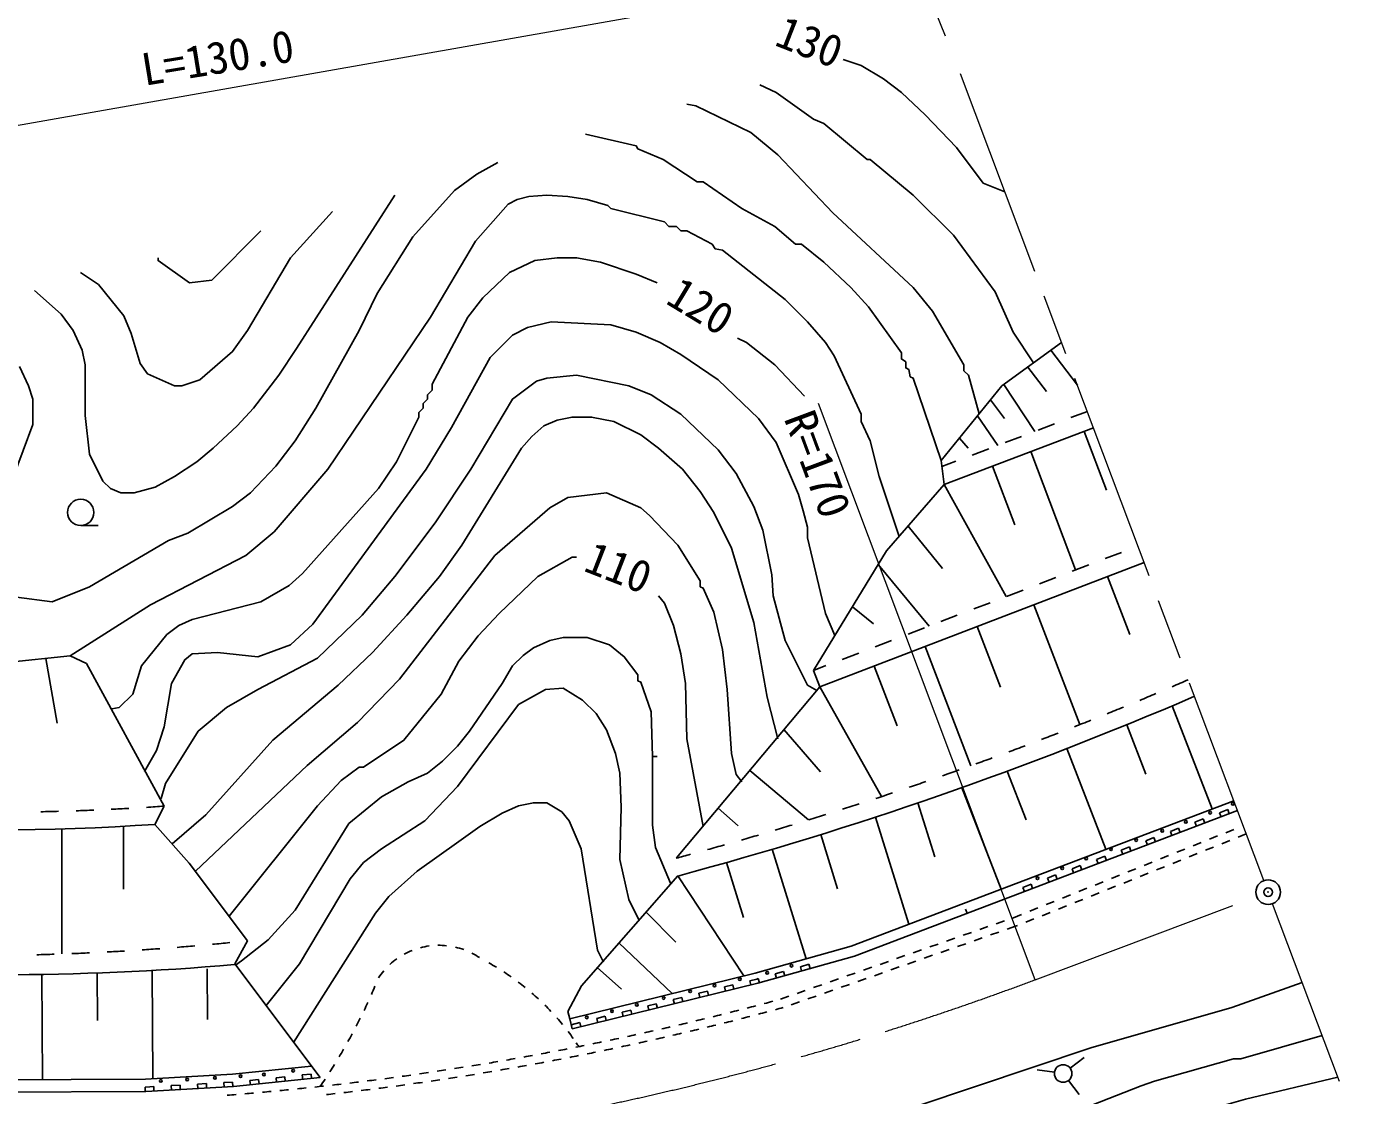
# Model space of a CAD drawing. Units: millimetres, scale not verified. Extents: x 40000 to 680000, y 20000 to 380000.
# Drawn here: x 478499 to 554083, y 258591 to 319346 of the extents above; entities that cross this region are included whole.
import ezdxf
from ezdxf.enums import TextEntityAlignment as Align

# ---------------------------------------------------------------- set-up
doc = ezdxf.new("R2010")
doc.units = ezdxf.units.MM
doc.header["$LTSCALE"] = 1000
doc.header["$PDMODE"] = 32
doc.header["$PDSIZE"] = 500
doc.linetypes.add('CHAIN', pattern=[18.5, 12, -1.5, 3.5, -1.5])
for name, color, linetype, lineweight in [('M-BGD', 7, 'Continuous', 25), ('M-BMK', 2, 'CHAIN', 13), ('M-BMK-SRVR', 3, 'Continuous', 25), ('M-STR-HTXT', 7, 'Continuous', 13)]:
    doc.layers.add(name, color=color, linetype=linetype, lineweight=lineweight)
doc.layers.add('M-OTRS', color=6, linetype='Continuous')
doc.styles.add('ＭＳ ゴシック', font='')
doc.styles.get('ＭＳ ゴシック').set_extended_font_data('MS Gothic')

msp = doc.modelspace()

# ---------------------------------------------------------------- linework, layer by layer
at = {"layer": 'M-BGD'}
for p, q in [((533934, 298924), (537321, 301390)), ((536720, 300952), (538232, 298968)), ((535400, 299991), (536464, 298594)), ((530482, 294678), (533934, 298924)), ((534047, 299006), (535799, 296337)), ((533281, 298121), (534090, 297075)), ((532542, 297212), (533696, 295540)), ((537858, 297118), (538794, 297473)), ((530652, 293316), (539145, 296537)), ((535988, 296409), (536923, 296764)), ((538605, 296332), (539872, 292989)), ((531523, 295958), (532011, 295378)), ((534118, 295700), (535053, 296054)), ((532248, 294991), (533183, 295345)), ((535577, 295184), (538126, 288461)), ((530652, 293316), (530482, 294678)), ((530525, 294337), (531313, 294636)), ((533401, 294358), (534663, 291030)), ((527383, 289541), (530652, 293316)), ((530652, 293316), (534169, 286944)), ((481574, 290982), (482574, 290982)), ((528604, 290952), (530553, 288544)), ((523225, 282748), (527383, 289541)), ((523582, 281815), (542022, 288883)), ((526909, 288767), (529807, 285272)), ((537936, 288388), (538869, 288746)), ((539803, 289104), (540737, 289461)), ((536068, 287672), (537002, 288030)), ((539938, 288084), (541203, 284783)), ((534201, 286956), (535134, 287314)), ((532333, 286240), (533267, 286598)), ((535753, 286480), (538364, 279669)), ((525437, 286363), (526634, 285390)), ((530466, 285524), (531399, 285882)), ((528598, 284808), (529532, 285166)), ((532532, 285245), (533851, 281806)), ((526731, 284092), (527664, 284450)), ((477362, 283205), (480968, 283576)), ((480968, 283576), (481912, 283138)), ((524863, 283377), (525797, 283734)), ((529576, 284112), (532174, 277334)), ((479594, 283434), (480230, 279751)), ((481912, 283138), (486309, 275033)), ((523225, 282748), (523929, 283019)), ((523582, 281815), (523225, 282748)), ((526672, 282999), (527973, 279608)), ((515435, 272091), (523582, 281815)), ((523582, 281815), (527086, 275576)), ((543612, 280737), (545891, 274877)), ((541027, 279662), (542123, 276842)), ((521544, 279381), (523624, 276979)), ((537617, 278303), (539842, 272580)), ((514080, 277848), (514334, 277848)), ((519598, 277059), (522949, 274251)), ((534237, 277021), (535311, 274260)), ((531639, 276131), (533897, 270323)), ((547113, 275341), (525366, 267083)), ((529163, 275219), (530117, 272153)), ((486309, 275033), (485796, 273995)), ((517799, 274913), (518940, 273921)), ((547325, 274779), (525554, 266513)), ((526746, 274411), (528639, 268326)), ((546304, 274659), (546770, 274836)), ((546393, 274425), (546304, 274659)), ((546859, 274602), (546770, 274836)), ((480501, 273744), (480493, 266631)), ((484010, 273888), (484006, 270313)), ((485796, 273995), (487743, 271796)), ((543509, 273598), (543975, 273775)), ((544064, 273541), (543975, 273775)), ((544907, 274129), (545373, 274305)), ((544996, 273895), (544907, 274129)), ((545461, 274072), (545373, 274305)), ((546657, 273523), (547121, 273708)), ((523635, 273417), (524597, 270325)), ((542112, 273067), (542578, 273244)), ((542201, 272834), (542112, 273067)), ((542667, 273011), (542578, 273244)), ((543598, 273364), (543509, 273598)), ((544800, 272779), (545264, 272965)), ((545728, 273151), (546193, 273337)), ((546431, 272894), (546895, 273079)), ((547360, 273265), (547824, 273451)), ((520879, 272579), (522813, 266363)), ((539317, 272006), (539783, 272183)), ((539872, 271949), (539783, 272183)), ((540715, 272537), (541181, 272714)), ((540803, 272303), (540715, 272537)), ((541269, 272480), (541181, 272714)), ((542943, 272036), (543407, 272222)), ((543872, 272408), (544336, 272594)), ((544574, 272150), (545039, 272336)), ((545503, 272522), (545967, 272708)), ((487743, 271796), (491046, 267381)), ((518273, 271824), (519245, 268700)), ((537920, 271476), (538386, 271653)), ((538009, 271242), (537920, 271476)), ((538474, 271419), (538386, 271653)), ((539406, 271773), (539317, 272006)), ((541086, 271293), (541551, 271479)), ((542015, 271665), (542479, 271850)), ((542718, 271407), (543182, 271593)), ((543646, 271779), (544110, 271965)), ((510034, 264828), (515510, 271063)), ((515510, 271063), (519271, 265387)), ((536523, 270945), (536988, 271122)), ((536611, 270711), (536523, 270945)), ((537077, 270888), (536988, 271122)), ((539230, 270550), (539694, 270736)), ((540158, 270921), (540622, 271107)), ((540861, 270664), (541325, 270850)), ((541789, 271036), (542253, 271221)), ((535125, 270415), (535591, 270591)), ((535214, 270181), (535125, 270415)), ((535680, 270358), (535591, 270591)), ((537373, 269807), (537837, 269992)), ((538301, 270178), (538765, 270364)), ((539004, 269921), (539468, 270107)), ((539932, 270292), (540397, 270478)), ((531953, 268943), (531865, 269177)), ((535516, 269063), (535980, 269249)), ((536444, 269435), (536909, 269621)), ((537147, 269178), (537611, 269364)), ((538076, 269549), (538540, 269735)), ((513707, 269010), (515405, 267299)), ((533615, 268352), (534087, 268517)), ((534559, 268682), (534588, 268692)), ((534588, 268692), (535052, 268878)), ((535290, 268435), (535755, 268620)), ((536219, 268806), (536683, 268992)), ((531728, 267691), (532199, 267856)), ((532671, 268021), (533143, 268187)), ((533292, 267709), (533764, 267874)), ((534236, 268039), (534708, 268204)), ((534708, 268204), (534763, 268223)), ((534763, 268223), (534826, 268249)), ((491046, 267381), (490331, 266079)), ((512168, 267258), (515195, 264384)), ((525366, 267083), (519907, 265543)), ((528896, 266701), (529368, 266866)), ((529840, 267031), (530312, 267196)), ((530460, 266718), (530932, 266883)), ((530784, 267361), (531256, 267526)), ((531404, 267048), (531876, 267213)), ((532348, 267378), (532820, 267544)), ((490331, 266079), (495187, 259604)), ((490712, 266249), (490373, 265995)), ((525554, 266513), (520060, 264963)), ((527008, 266040), (527480, 266205)), ((527952, 266370), (528424, 266535)), ((528572, 266058), (529044, 266223)), ((529516, 266388), (529988, 266553)), ((479363, 265467), (479402, 259483)), ((482502, 265548), (482520, 262851)), ((485639, 265693), (485680, 259536)), ((488766, 265789), (488785, 262905)), ((519907, 265543), (509368, 262950)), ((510933, 265852), (512315, 264638)), ((521045, 265501), (521525, 265636)), ((521113, 265260), (521045, 265501)), ((521593, 265395), (521525, 265636)), ((522484, 265906), (522963, 266042)), ((522552, 265666), (522484, 265906)), ((523031, 265801), (522963, 266042)), ((525120, 265380), (525592, 265545)), ((526064, 265710), (526536, 265875)), ((526684, 265397), (527156, 265562)), ((527628, 265727), (528100, 265892)), ((509267, 263353), (510034, 264828)), ((520060, 264963), (509511, 262368)), ((518160, 264753), (518644, 264872)), ((518220, 264510), (518160, 264753)), ((518704, 264629), (518644, 264872)), ((519612, 265110), (519997, 265205)), ((519671, 264867), (519612, 265110)), ((519997, 265205), (520086, 265230)), ((520154, 264989), (520086, 265230)), ((522288, 264389), (522760, 264554)), ((523232, 264719), (523704, 264884)), ((523853, 264407), (524325, 264572)), ((524176, 265049), (524648, 265215)), ((524797, 264737), (525268, 264902)), ((525740, 265067), (526212, 265232)), ((547007, 263581), (551000, 265002)), ((513806, 263682), (514290, 263801)), ((514349, 263558), (514290, 263801)), ((515257, 264039), (515741, 264158)), ((515317, 263796), (515257, 264039)), ((515801, 263915), (515741, 264158)), ((516709, 264396), (517192, 264515)), ((516768, 264153), (516709, 264396)), ((517252, 264272), (517192, 264515)), ((521345, 264059), (521817, 264224)), ((521965, 263746), (522437, 263911)), ((522909, 264076), (523381, 264241)), ((509368, 262950), (509267, 263353)), ((510903, 262967), (511387, 263086)), ((511446, 262844), (511387, 263086)), ((512354, 263325), (512838, 263444)), ((512414, 263082), (512354, 263325)), ((512898, 263201), (512838, 263444)), ((513865, 263439), (513806, 263682)), ((538985, 261289), (547007, 263581)), ((509368, 262950), (509511, 262368)), ((509451, 262610), (509935, 262729)), ((509995, 262487), (509935, 262729)), ((510963, 262725), (510903, 262967)), ((525782, 256874), (538985, 261289)), ((490211, 259796), (494697, 260257)), ((536921, 259903), (535930, 260035)), ((537814, 260140), (538608, 260747)), ((471410, 259445), (485256, 259512)), ((485256, 259512), (490211, 259796)), ((488715, 259260), (488217, 259231)), ((488729, 259010), (488715, 259260)), ((490209, 259346), (489711, 259317)), ((489725, 259067), (489711, 259317)), ((490224, 259096), (490209, 259346)), ((490266, 259098), (495187, 259604)), ((491687, 259496), (491191, 259445)), ((491216, 259196), (491191, 259445)), ((491713, 259247), (491687, 259496)), ((493176, 259649), (492680, 259598)), ((492705, 259349), (492680, 259598)), ((493202, 259400), (493176, 259649)), ((494665, 259802), (494169, 259751)), ((494194, 259502), (494169, 259751)), ((494691, 259553), (494665, 259802)), ((537720, 259439), (538327, 258644)), ((471392, 258745), (485278, 258812)), ((485270, 259062), (485241, 259062)), ((485242, 258812), (485241, 259062)), ((485726, 259088), (485270, 259062)), ((485278, 258812), (490266, 259098)), ((485740, 258838), (485726, 259088)), ((487220, 259174), (486722, 259145)), ((486737, 258896), (486722, 259145)), ((487235, 258924), (487220, 259174)), ((488231, 258981), (488217, 259231))]:
    msp.add_line(p, q, dxfattribs=at)
for points in [[(524917, 317472), (525933, 317133), (527203, 316371), (528219, 315609), (529574, 314339), (531352, 312477), (532876, 310445), (534101, 309955)], [(520176, 316033), (521107, 315609), (523224, 314085), (523817, 313831), (526272, 311799), (526441, 311799), (528897, 309767), (531183, 307481), (533553, 304264), (534569, 301978), (535732, 300233)], [(516027, 314932), (516535, 314847), (519668, 313323), (521192, 312053), (524325, 308751), (528897, 304518), (529997, 303163), (531775, 300115), (531775, 299777), (532029, 299523), (532642, 297334)], [(510270, 313239), (513149, 312561), (513233, 312392), (514673, 311799), (516620, 310529), (516959, 310529), (519160, 309005), (521023, 307989), (522208, 306973), (522547, 306973), (523817, 305957), (525341, 304518), (526357, 303417), (528219, 300793), (528219, 300454), (528473, 300285), (528473, 299946), (528643, 299861), (528727, 299438), (528897, 299353), (530483, 294678)], [(505275, 311630), (504089, 310953), (502819, 310021), (500449, 307397), (498417, 304179), (497401, 302063), (494945, 297660), (493760, 295797), (492659, 294358), (491220, 292834), (490204, 292072), (487664, 290548), (486563, 290125), (482076, 287500), (479959, 286653), (477927, 286907)], [(499433, 309767), (493845, 301047), (492829, 299523), (491389, 297660), (490458, 296644), (489103, 295374), (488172, 294612), (486902, 293765), (485801, 293173), (484616, 292834), (483854, 292834), (483261, 293088), (482838, 293511), (482076, 295035), (481822, 297237), (481822, 300115), (481653, 300962), (481145, 302063), (480467, 302994), (478943, 304349)], [(528086, 290354), (526949, 293765), (526441, 295797), (525933, 296898), (525933, 297321), (524409, 300623), (523901, 301385), (522885, 302571), (521615, 303841), (518059, 306635), (517636, 306719), (517467, 306973), (516027, 307735), (515689, 307735), (515435, 307989), (515011, 307989), (514757, 308243), (511709, 309005), (511540, 309175), (510355, 309513), (509254, 309683), (508069, 309767), (507053, 309683), (506375, 309513), (505867, 309259), (504005, 307143), (501465, 302825), (495623, 294189), (492575, 290633), (490966, 289278), (485547, 286484), (480973, 283573)], [(495877, 308836), (493506, 306211), (491051, 302063), (490204, 300877), (488341, 299269), (487325, 298930), (486902, 298930), (485378, 299607), (484955, 300200), (484447, 301893), (484023, 302909), (482584, 304687), (481568, 305365)], [(491813, 307735), (489019, 304941), (487749, 304772), (485971, 306042), (485971, 306211)], [(514334, 304772), (513149, 305280), (511117, 305957), (509762, 306211), (508661, 306211), (507391, 306042), (505952, 305365), (504428, 303925), (503581, 302825), (501549, 299015), (501549, 298676), (501295, 298422), (501295, 298168), (501041, 297914), (501041, 297660), (500787, 297406), (500787, 297152), (499517, 294612), (498501, 293088), (494183, 288262), (493421, 287585), (491813, 286653), (487918, 285637), (487156, 285299), (486479, 284791), (485039, 283013), (484531, 281404), (483769, 280642), (483346, 280557)], [(524436, 284728), (523901, 285976), (522885, 290294), (522885, 290887), (522631, 291818), (522377, 292749), (521107, 295713), (520091, 297067), (517805, 299269), (515689, 300708), (514503, 301385), (513149, 301978), (511709, 302401), (508323, 302571), (506968, 302232), (506121, 301809), (504851, 300539), (502650, 296559), (501211, 294189), (494776, 285383), (493506, 284198), (491643, 283521), (489357, 283775), (487918, 283690), (487495, 283351), (486733, 281997), (486309, 279541), (485886, 278187), (485209, 277001)], [(518906, 301639), (519414, 301385), (521023, 300115), (522716, 298337)], [(477758, 293765), (478859, 296729), (478859, 298168), (478605, 298930), (478097, 300031)], [(523412, 281611), (522885, 281912), (521615, 284452), (520938, 286992), (520853, 288177), (520345, 290717), (519837, 292072), (518821, 293935), (517805, 295289), (515689, 297321), (513995, 298422), (512725, 298930), (509762, 299523), (508069, 299353), (507476, 299184), (506121, 298168), (503751, 294189), (501719, 291141), (499433, 288093), (497570, 285891), (495030, 283436), (491643, 281658), (489865, 280642), (488257, 279287), (486394, 276324), (486140, 275477)], [(521192, 278864), (520599, 281235), (519837, 285468), (518567, 289701), (517551, 291733), (516789, 292919), (515773, 294189), (514419, 295374), (513403, 296136), (511879, 296898), (510609, 297152), (509508, 297152), (508661, 296983), (507899, 296644), (507222, 296051), (506629, 295374), (503243, 289871), (501973, 288093), (500110, 285891), (498163, 283775), (496215, 281912), (492490, 278779), (488680, 274546), (486775, 272890)], [(519160, 276409), (518821, 276832), (518567, 278017), (518313, 281658), (518059, 283944), (517551, 286061), (516959, 287415), (516789, 287500), (516789, 287839), (515519, 289871), (513911, 291564), (513403, 291987), (511455, 292834), (509254, 292580), (508238, 291987), (505105, 289278), (499687, 282251), (497316, 279795), (494437, 277340), (488092, 271329)], [(509762, 289193), (509508, 289193), (507561, 288093), (505359, 285976), (504174, 284706), (503073, 283267), (502057, 281404), (499941, 278779), (497655, 277255), (497401, 277255), (496385, 276493), (495030, 275054), (490005, 268773)], [(514419, 286992), (514757, 286569), (515265, 285299), (515689, 283690), (515943, 281997), (516027, 278864), (516959, 273869)], [(514080, 277848), (513995, 280388), (513403, 282081), (513233, 282166), (513233, 282505), (512471, 283521), (511625, 284198), (510355, 284621), (509000, 284621), (508238, 284452), (507307, 284029), (506714, 283605), (506121, 283013), (505529, 281997), (503666, 279287), (502989, 278441), (502142, 277594), (501295, 276917), (500195, 276409), (498671, 275562), (496808, 274038), (493760, 269127), (492236, 267434), (490712, 266249)], [(513318, 268535), (512725, 269720), (512217, 272006), (512302, 274969), (512217, 276917), (511963, 278017), (511455, 279372), (510863, 280303), (510101, 281065), (509000, 281743), (507984, 281658), (506460, 280811), (502989, 276155), (501126, 274207), (498671, 272599), (497655, 271837), (496893, 270905), (494014, 266079), (492121, 263692)], [(514080, 277848), (514080, 273953), (514249, 272683), (515096, 270651)], [(511286, 266164), (510947, 266841), (510016, 272599), (509339, 274207), (508915, 274715), (508069, 275223), (507307, 275223), (506460, 275054), (505529, 274631), (504259, 273869), (503073, 273022), (500703, 271329), (499094, 269889), (498332, 268958), (493675, 261592)], [(552128, 262000), (547523, 260661), (547100, 260661), (542613, 259391), (541851, 259137), (536686, 257105), (536347, 256851), (533553, 255835), (526695, 253887), (515096, 251263), (508661, 250077), (499517, 248553), (493929, 247961)], [(553022, 259623), (547777, 258375), (546592, 258036), (539903, 255327), (533892, 253379)]]:
    msp.add_lwpolyline(points, dxfattribs=at)
for centre, radius in [((481574, 291732), 750), ((547065, 275163), 75), ((545774, 274661), 75), ((543050, 273634), 75), ((544388, 274136), 75), ((541569, 273108), 75), ((538725, 272057), 75), ((540135, 272583), 75), ((537363, 271507), 75), ((535953, 270934), 75), ((520589, 265557), 75), ((521975, 265964), 75), ((516216, 264506), 75), ((517602, 264841), 75), ((519036, 265199), 75), ((513182, 263741), 75), ((514711, 264124), 75), ((510338, 263025), 75), ((511772, 263383), 75), ((493650, 259996), 75), ((537417, 259836), 500), ((486123, 259411), 75), ((487629, 259494), 75), ((489206, 259590), 75), ((490663, 259685), 75), ((491990, 259781), 75)]:
    msp.add_circle(centre, radius, dxfattribs=at)
for centre, radius, start, end in [((459873, 478333), 213608, 293.07965, 293.34787), ((459873, 478333), 214608, 285.02566, 293.33507), ((459873, 478333), 213608, 292.54319, 292.81142), ((459873, 478333), 213608, 292.00673, 292.27496), ((459873, 478333), 213608, 291.47027, 291.7385), ((459873, 478333), 213608, 290.93381, 291.20204), ((459873, 478333), 213608, 290.39735, 290.66558), ((459873, 478333), 213608, 289.8609, 290.12912), ((459873, 478333), 213608, 289.32444, 289.59267), ((476629, 411054), 137365, 258.6586, 273.82662), ((459873, 478333), 213608, 288.78798, 289.05621), ((459873, 478333), 213608, 287.71506, 287.98329), ((459873, 478333), 213608, 288.25152, 288.51975), ((476629, 411054), 136365, 271.12951, 271.54967), ((476629, 411054), 136365, 271.96984, 272.39), ((476629, 411054), 136365, 272.81016, 273.23033), ((476629, 411054), 136365, 273.65049, 274.07066), ((459873, 478333), 213608, 287.1786, 287.44683), ((459873, 478333), 213608, 286.64215, 286.91037), ((459873, 478333), 213608, 286.10569, 286.37392), ((459873, 478333), 213608, 285.0728, 285.301), ((459873, 478333), 213608, 285.56923, 285.83746), ((476833, 422882), 157435, 255.50654, 274.91178), ((475318, 413965), 147426, 273.79227, 274.18092), ((475318, 413965), 147426, 274.56956, 274.9582), ((475318, 413965), 147426, 275.34684, 275.73548), ((501938, 262990), 4133, 111.65601, 118.58678), ((501938, 262990), 4133, 97.79448, 104.72524), ((501938, 262990), 4133, 83.93294, 90.86371), ((501938, 262990), 4133, 70.0714, 77.00217), ((475318, 413965), 147426, 271.46042, 271.84906), ((475318, 413965), 147426, 272.23771, 272.62635), ((475318, 413965), 147426, 273.01499, 273.40363), ((501938, 262990), 4133, 125.51755, 132.44832), ((501938, 262990), 4133, 56.20986, 63.14063), ((497584, 253276), 14722, 58.83898, 60.78494), ((501938, 262990), 4133, 139.37909, 146.30986), ((497584, 253276), 14722, 54.94708, 56.89303), ((468489, 277392), 32360, 336.20024, 337.08551), ((497584, 253276), 14722, 51.05517, 53.00113), ((468489, 277392), 32360, 334.42969, 335.31496), ((497584, 253276), 14722, 47.16327, 49.10922), ((476517, 429022), 170946, 284.88298, 285.05057), ((497584, 253276), 14722, 43.27136, 45.21731), ((476517, 429022), 170946, 283.87748, 284.04506), ((476517, 429022), 170946, 284.21265, 284.38023), ((476517, 429022), 171446, 284.39005, 284.55715), ((476517, 429022), 170946, 284.54781, 284.7154), ((476517, 429022), 171446, 284.72424, 284.89134), ((476517, 429022), 171446, 285.05843, 285.20853), ((468489, 277392), 32360, 332.65913, 333.54441), ((497584, 253276), 14722, 39.37946, 41.32541), ((476517, 429022), 170946, 282.87197, 283.03955), ((476517, 429022), 170946, 283.20714, 283.37472), ((476517, 429022), 171446, 283.38748, 283.55457), ((476517, 429022), 170946, 283.54231, 283.70989), ((476517, 429022), 171446, 283.72167, 283.88876), ((476517, 429022), 171446, 284.05586, 284.22296), ((468489, 277392), 32360, 330.88858, 331.77386), ((497584, 253276), 14722, 35.48755, 37.4335), ((497584, 253276), 14722, 33.32914, 34.31998), ((476517, 429022), 170946, 281.53129, 281.69888), ((476517, 429022), 170946, 281.86646, 282.03405), ((476517, 429022), 170946, 282.20163, 282.36922), ((476517, 429022), 171446, 282.3849, 282.552), ((476517, 429022), 170946, 282.5368, 282.70438), ((476517, 429022), 171446, 282.71909, 282.88619), ((476517, 429022), 171446, 283.05328, 283.22038), ((468489, 277392), 32360, 329.11803, 330.00331), ((476517, 429022), 170946, 280.19062, 280.3582), ((476517, 429022), 170946, 280.52578, 280.69337), ((476517, 429022), 170946, 280.86095, 281.02854), ((476517, 429022), 171446, 281.04813, 281.21523), ((476517, 429022), 170946, 281.19612, 281.36371), ((476517, 429022), 171446, 281.38233, 281.54942), ((476517, 429022), 171446, 281.71652, 281.88361), ((476517, 429022), 171446, 282.05071, 282.21781), ((468489, 277392), 32360, 327.34748, 328.23275), ((476517, 429022), 170946, 278.51477, 278.68235), ((476517, 429022), 170946, 278.84994, 279.01752), ((476517, 429022), 170946, 279.18511, 279.35269), ((476517, 429022), 170946, 279.52028, 279.68786), ((476517, 429022), 171446, 279.71137, 279.87846), ((476517, 429022), 170946, 279.85545, 280.02303), ((476517, 429022), 171446, 280.04556, 280.21266), ((476517, 429022), 171446, 280.37975, 280.54685), ((476517, 429022), 171446, 280.71394, 280.88104), ((468489, 277392), 32360, 325.57692, 326.4622), ((476517, 429022), 170946, 276.83892, 277.00651), ((476517, 429022), 170946, 277.17409, 277.34168), ((476517, 429022), 170946, 277.50926, 277.67685), ((476517, 429022), 170946, 277.84443, 278.01202), ((476517, 429022), 171446, 278.04041, 278.2075), ((476517, 429022), 170946, 278.1796, 278.34719), ((476517, 429022), 171446, 278.3746, 278.5417), ((476517, 429022), 171446, 278.70879, 278.87589), ((476517, 429022), 171446, 279.04298, 279.21008), ((476517, 429022), 171446, 279.37718, 279.54427), ((476517, 429022), 170946, 274.49274, 274.66032), ((476517, 429022), 170946, 274.82791, 274.99549), ((476517, 429022), 170946, 275.16308, 275.33066), ((476517, 429022), 170946, 275.49825, 275.66583), ((476517, 429022), 170946, 275.83342, 276.001), ((476517, 429022), 170946, 276.16859, 276.33617), ((476517, 429022), 171446, 276.36945, 276.53655), ((476517, 429022), 170946, 276.50375, 276.67134), ((476517, 429022), 171446, 276.70364, 276.87074), ((476517, 429022), 171446, 277.03783, 277.20493), ((476517, 429022), 171446, 277.37203, 277.53912), ((476517, 429022), 171446, 277.70622, 277.87331)]:
    msp.add_arc(centre, radius, start, end, dxfattribs=at)
at = {"layer": 'M-BMK'}
for p, q in [((548821, 270799), (531473, 316946)), ((535825, 265166), (548412, 269898)), ((559623, 242063), (549313, 269489))]:
    msp.add_line(p, q, dxfattribs=at)
msp.add_arc((476089, 424325), 170000, 262.59416, 290.57251, dxfattribs=at)
at = {"layer": 'M-BMK-SRVR'}
msp.add_circle((549067, 270144), 700, dxfattribs=at)
at = {"layer": 'M-OTRS'}
msp.add_point((549067, 270144), dxfattribs=at)
at = {"layer": 'M-STR-HTXT'}
for p, q in [((530728, 318802), (528763, 323699)), ((431927, 305634), (529144, 322751)), ((535825, 265166), (523510, 297928))]:
    msp.add_line(p, q, dxfattribs=at)

# ---------------------------------------------------------------- texts
at = {"layer": 'M-BGD', "style": 'ＭＳ ゴシック'}
for s, rotation, p in [('130', 338.644, (522477, 317118)), ('120', 328.861, (516066, 302209)), ('110', 338.682, (511622, 287239))]:
    msp.add_text(s, height=1833, rotation=rotation, dxfattribs=at).set_placement(p, align=Align.BOTTOM_CENTER)
at = {"layer": 'M-STR-HTXT', "style": 'ＭＳ ゴシック'}
msp.add_text('L=130.0', height=1833, rotation=9.293, dxfattribs=at).set_placement((489591, 316140), align=Align.BOTTOM_CENTER)
msp.add_text('R=170', height=1833, rotation=290.435, dxfattribs=at).set_placement((521010, 296889), align=Align.BOTTOM_LEFT)

doc.saveas('drawing.dxf')
